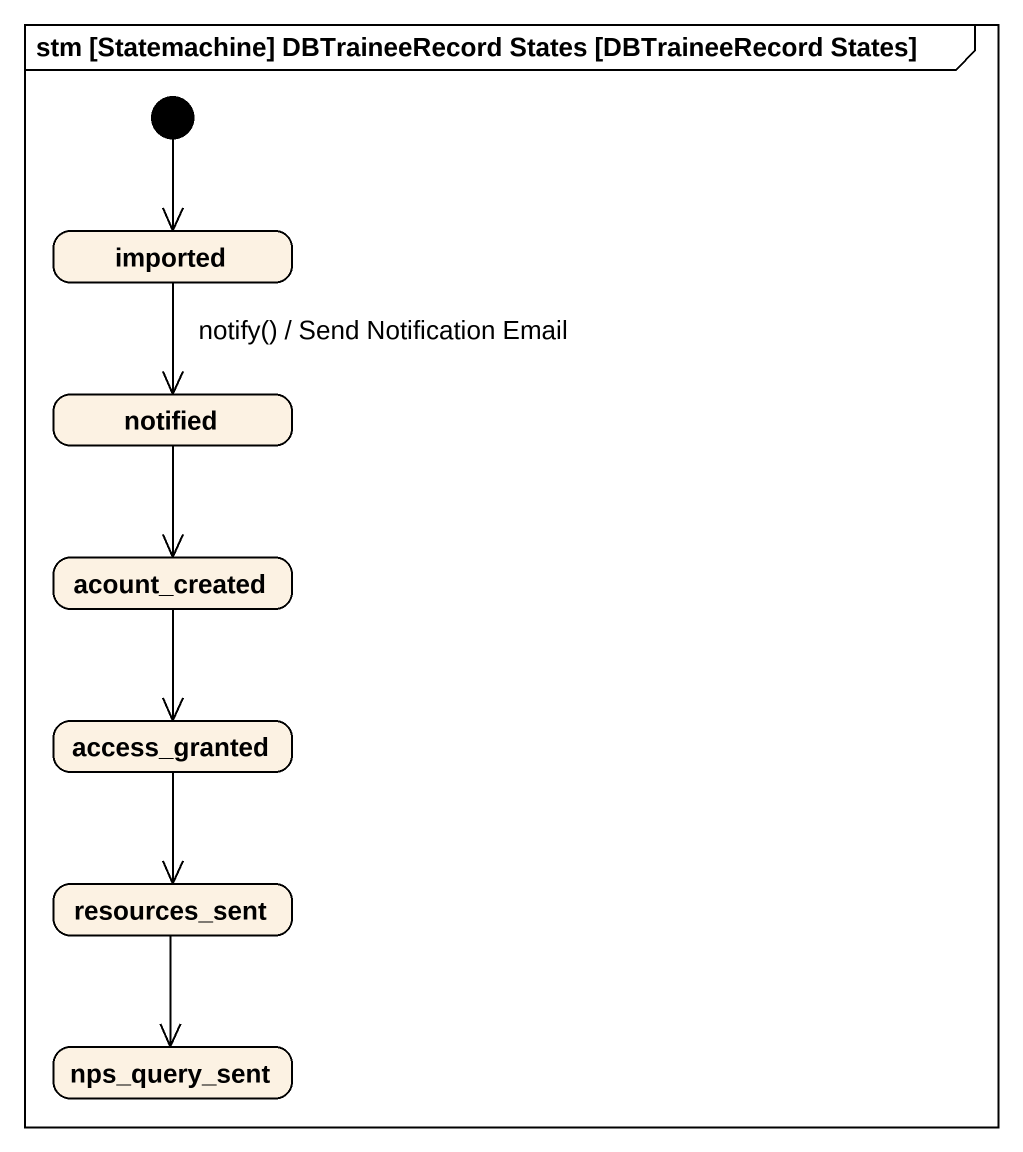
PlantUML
@startuml
mainframe stm [Statemachine] DBTraineeRecord States [DBTraineeRecord States]
hide empty description
state imported
state notified
state acount_created
state access_granted
state resources_sent
state nps_query_sent
[*] --> imported
imported --> notified : notify() / Send Notification Email
notified --> acount_created
acount_created --> access_granted
access_granted --> resources_sent
resources_sent --> nps_query_sent
@enduml
